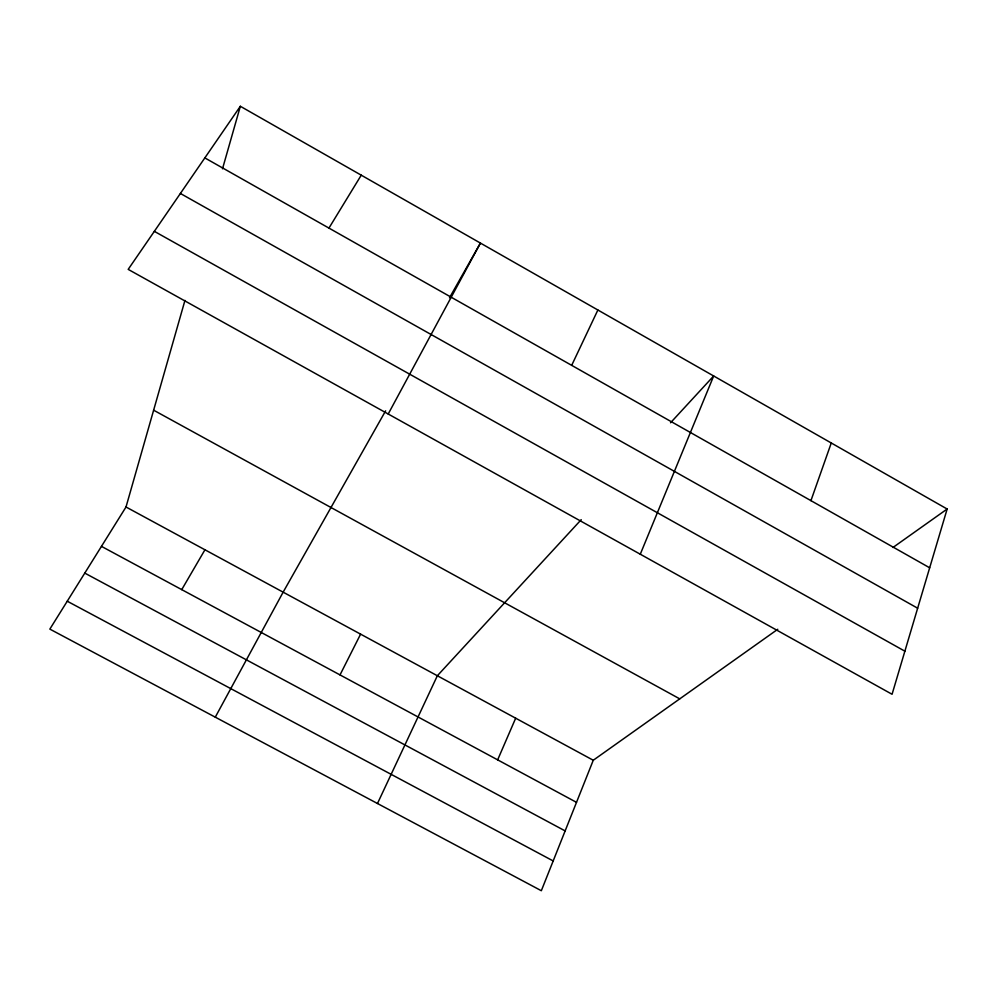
<?xml version="1.0" encoding="UTF-8"?>
<svg xmlns="http://www.w3.org/2000/svg" width="997" height="997" viewBox="0 0 997 997"><rect width="100%" height="100%" fill="white"/><g stroke="black" fill="none" stroke-linecap="round" stroke-linejoin="round"><path stroke-width="1.5" d="M777.772 629.269L593.265 760.25L541.334 890.72L49.85 629.107L126.008 506.999L184.956 300.409M222.505 168.805L240.339 106.28L947.15 509.018L892.066 694.273L128.189 269.377L240.339 106.28M810.935 500.644L831.261 442.992M640.286 554.22L713.678 375.981L670.545 422.778M497.653 759.864L515.673 718.201M377.477 803.507L437.347 675.754L581.226 519.661M571.68 365.351L597.876 310.005M340.014 674.919L360.602 634.154M388.207 414.004L480.417 243.081L449.51 297.779M215.277 717.167L283.136 592.168L385.627 410.826M181.741 589.626L204.946 549.783M328.948 228.089L361.25 175.173M892.988 547.465L947.15 509.018M67.248 601.216L553.173 860.947M84.782 573.101L565.137 830.912M101.457 546.368L576.503 802.348M126.008 506.999L593.265 760.25M153.625 410.191L679.742 698.86M154.336 231.341L904.877 651.191M180.382 193.468L917.651 608.207M204.846 157.912L929.678 567.792"/></g></svg>
